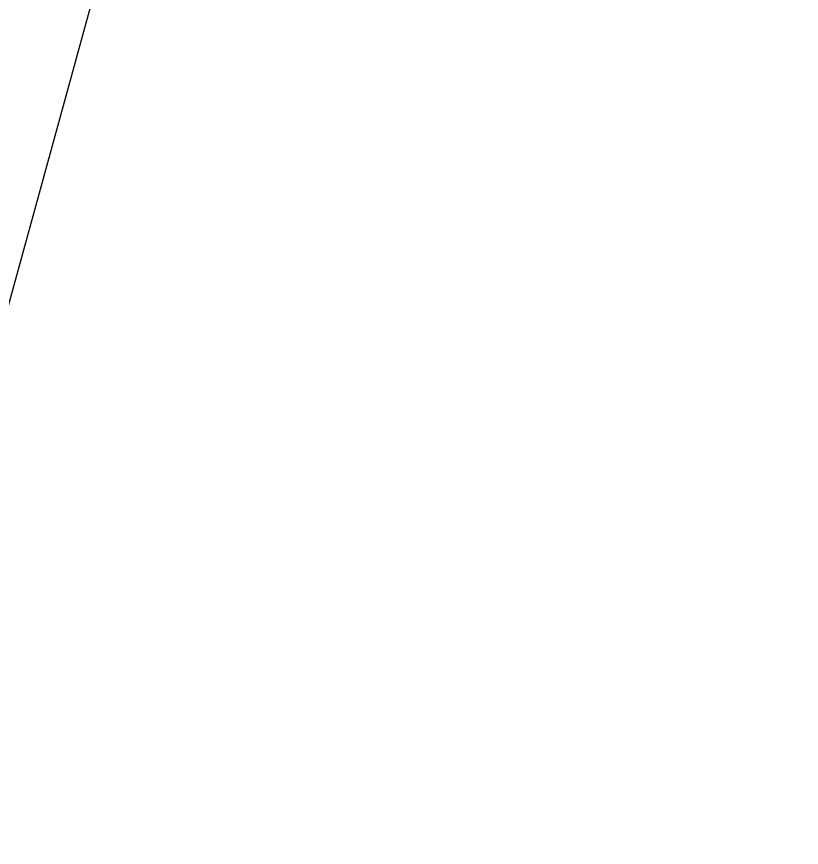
# Model space of a CAD drawing. Header units: inches. Extents: x -1366 to 1207, y -585 to 2554.
# Drawn here: x 1066.48 to 1095.09, y 2408.75 to 2439.03 of the extents above; entities that cross this region are included whole.
import ezdxf

# ---------------------------------------------------------------- set-up
doc = ezdxf.new("R2010")
doc.units = ezdxf.units.IN
doc.header["$MEASUREMENT"] = 0
doc.header["$PDSIZE"] = 0.05
doc.layers.get('0').update_dxf_attribs({"linetype": 'CONTINUOUS'})
doc.layers.get('DEFPOINTS').update_dxf_attribs({"linetype": 'CONTINUOUS'})
doc.layers.add('S-DIM', color=7, linetype='CONTINUOUS')
doc.styles.add('ROMANS', font='THSarabun.ttf')
doc.dimstyles.new('C-C', dxfattribs={"dimtxt": 0.18, "dimasz": 0.25, "dimexe": 0.125, "dimexo": 0.0625, "dimgap": 0.0625, "dimtad": 1, "dimzin": 1, "dimdsep": 46, "dimtxsty": 'ROMANS', "dimblk": 'bbb', "dimblk1": 'bbb', "dimblk2": 'bbb', "dimsah": 1, "dimcen": 0.18, "dimclrd": 1, "dimclre": 3, "dimclrt": 2, "dimadec": 0, "dimazin": 0, "dimtfac": 1, "dimtmove": 0, "dimatfit": 3, "dimldrblk": 'bbb', "dimfxl": 1, "dimarcsym": 0})

# ---------------------------------------------------------------- blocks, each defined once
blk = doc.blocks.new('bbb')
for p, q in [((0, -1), (0, 1)), ((-1, 0), (1, 0))]:
    blk.add_line(p, q)
blk.add_circle((0, 0), 0.3)
blk = doc.blocks.new('*D395')
at = {"layer": 'DEFPOINTS', "color": 0, "transparency": 16777216}
for p in [(1071.978, 2519.653), (1090.162, 2514.624), (1045.155, 2351.905)]:
    blk.add_point(p, dxfattribs=at)
at = {"layer": 'S-DIM', "color": 3, "lineweight": -2, "transparency": 16777216}
for p, q in [((1090.102, 2514.64), (1071.857, 2519.687)), ((1045.094, 2351.922), (1026.85, 2356.968))]:
    blk.add_line(p, q, dxfattribs=at)
at = {"layer": 'S-DIM', "color": 1, "lineweight": -2, "transparency": 16777216}
blk.add_line((1028.837, 2363.681), (1070.112, 2512.907), dxfattribs=at)
at = {"layer": 'S-DIM', "color": 1, "lineweight": -2, "transparency": 16777216, "xscale": 7, "yscale": 7, "zscale": 7}
for p, rotation in [((1071.978, 2519.653), 74.53877875039039), ((1026.971, 2356.935), 254.5387787503904)]:
    blk.add_blockref('bbb', p, dxfattribs=dict(at, rotation=rotation))
at = {"layer": 'S-DIM', "color": 2, "lineweight": 18, "transparency": 16777216, "insert": (1046.935, 2438.997), "char_height": 5, "attachment_point": 5, "rotation": 74.5388, "style": 'ROMANS'}
blk.add_mtext('168.83', dxfattribs=at)

msp = doc.modelspace()

# ---------------------------------------------------------------- linework, layer by layer
at = {"lineweight": 18}
msp.add_line((1095.0889, 2533.8584), (1045.1546, 2351.9052), dxfattribs=at)

# ---------------------------------------------------------------- dimensions: what is measured, and where the dimension line sits
at = {"layer": 'S-DIM', "lineweight": 18}
dim = msp.add_aligned_dim(p1=(1045.1546, 2351.9052), p2=(1090.1619, 2514.6238), distance=18.8667, dimstyle='C-C', override={"dimtxt": 5, "dimasz": 7}, dxfattribs=at)
dim.commit()
dim.dimension.update_dxf_attribs({"geometry": '*D395', "text_midpoint": (1046.9346, 2438.9966)})

doc.saveas('drawing.dxf')
